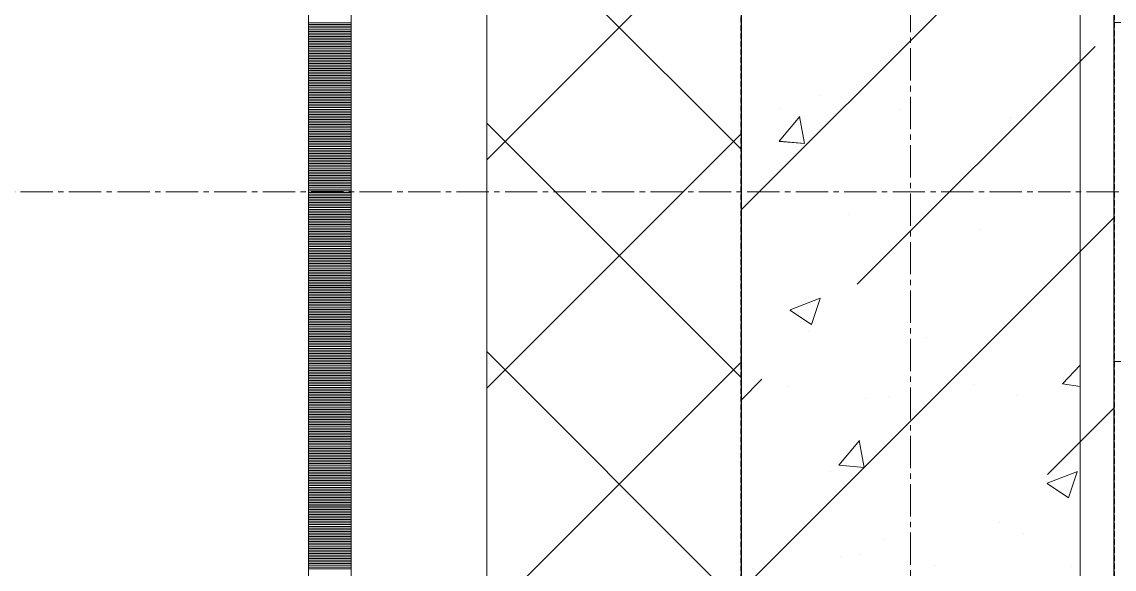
# Model space of a CAD drawing. Header units: millimetres. Extents: x 470010 to 1231400, y -134005 to 421770.
# Drawn here: x 805999 to 806643, y 167791 to 168114 of the extents above; entities that cross this region are included whole.
import ezdxf
from ezdxf.enums import TextEntityAlignment as Align

# ---------------------------------------------------------------- set-up
doc = ezdxf.new("R2010")
doc.units = ezdxf.units.MM
for name, pattern in [('CENTER2', [28.575, 19.05, -3.175, 3.175, -3.175]), ('DASHED', [19.05, 12.7, -6.35]), ('HIDDEN2', [4.7625, 3.175, -1.5875])]:
    doc.linetypes.add(name, pattern=pattern)
doc.layers.get('Defpoints').update_dxf_attribs({"color": 140})
doc.layers.add('АР_Делит', color=120, linetype='Continuous', lineweight=0, plot=False)
for name, color, linetype, lineweight in [('АР_Колонны', 70, 'Continuous', 30), ('АР_Стены ЖБ', 7, 'Continuous', 35), ('АР_Стены ПЕНОблок', 52, 'Continuous', 20), ('АР_Тонкая', 254, 'Continuous', 5), ('АР_Утеплитель', 31, 'Continuous', 0), ('АР_Штриховка', 8, 'Continuous', 0)]:
    doc.layers.add(name, color=color, linetype=linetype, lineweight=lineweight)
doc.layers.add('РД_Оси_100', color=7, linetype='Continuous', lineweight=0, true_color=0x525252)
doc.styles.add('style1', font='ARIALN.TTF')

# ---------------------------------------------------------------- blocks, each defined once
blk = doc.blocks.new('СОШ_2200_АР_ОСИ_М100_28.05.24')
at = {"layer": 'АР_Делит', "color": 251, "linetype": 'DASHED', "true_color": 0x636466}
blk.add_lwpolyline([(114955, 135155), (114955, -355), (93595.036, -355), (93595.036, 13855), (94145, 13855), (94145, 68320), (66055, 68320), (66055, 13857.73), (83455, 13857.73), (83455, -355), (45245, -355), (45245, 13145), (44695, 13145), (44695, 26755), (45245, 26755), (45245, 68320), (20455, 68320), (20455, 26755), (27955, 26755), (27955, 13145), (-355, 13145), (-355, 100855)], dxfattribs=at)
at = {"layer": 'РД_Оси_100', "color": 251, "linetype": 'CENTER2', "true_color": 0x636466}
for p, q in [((0, -6155), (0, 139938.679)), ((29555, 45300), (-5954.958, 45300))]:
    blk.add_line(p, q, dxfattribs=at)
blk = doc.blocks.new('A$C9108343f')
at = {"layer": 'АР_Колонны', "color": 18, "linetype": 'HIDDEN2', "lineweight": 25, "true_color": 0x000000}
for p, q in [((140704.09, 267779.49), (140704.09, 268979.49)), ((140924.09, 268979.49), (140924.09, 267779.49))]:
    blk.add_line(p, q, dxfattribs=at)
at = {"layer": 'АР_Колонны', "color": 18, "linetype": 'Continuous', "lineweight": 15, "true_color": 0x000000}
for p, q in [((140704.09, 268979.49), (140704.09, 267779.49)), ((140704.09, 268979.49), (140704.09, 267779.49)), ((140924.09, 267779.49), (140924.09, 268979.49)), ((140924.09, 267779.49), (140924.09, 268979.49))]:
    blk.add_line(p, q, dxfattribs=at)
at = {"layer": 'АР_Стены ЖБ', "color": 18, "linetype": 'Continuous', "lineweight": 30, "true_color": 0x000000}
for p, q in [((140704.09, 268979.49), (140704.09, 267779.49)), ((140924.09, 267779.49), (140924.09, 268979.49))]:
    blk.add_line(p, q, dxfattribs=at)
at = {"layer": 'АР_Стены ПЕНОблок', "color": 18, "linetype": 'Continuous', "lineweight": 20, "true_color": 0x000000}
for p, q in [((140704.09, 313879.49), (140704.09, 237679.49)), ((140904.09, 237679.49), (140904.09, 313879.49)), ((140924.09, 268479.49), (140924.09, 268279.49)), ((148494.09, 268479.49), (140924.09, 268479.49)), ((140924.09, 268279.49), (148494.09, 268279.49))]:
    blk.add_line(p, q, dxfattribs=at)
at = {"layer": 'АР_Тонкая', "color": 18, "linetype": 'Continuous', "lineweight": 5, "true_color": 0x000000}
for p, q in [((140449.09, 313879.49), (140449.09, 237679.49)), ((140474.09, 313879.49), (140474.09, 237679.49)), ((140474.09, 237679.49), (140474.09, 313879.49)), ((140554.09, 237679.49), (140554.09, 313879.49))]:
    blk.add_line(p, q, dxfattribs=at)
at = {"layer": 'АР_Утеплитель', "color": 18, "linetype": 'Continuous', "lineweight": 0, "true_color": 0x000000}
for p, q in [((140554.09, 313879.49), (140554.09, 237679.49)), ((140704.09, 237679.49), (140704.09, 313879.49))]:
    blk.add_line(p, q, dxfattribs=at)
at = {"layer": 'АР_Штриховка', "color": 18, "linetype": 'Continuous', "lineweight": 5, "true_color": 0x000000}
for p, q in [((140704.09, 268368.89), (140924.09, 268588.89)), ((140772.55, 268325.09), (140912.87, 268465.41)), ((140704.09, 268144.38), (140924.09, 268364.38)), ((140744.49, 268297.03), (140744.49, 268297.03)), ((140704.09, 268256.63), (140716.43, 268268.97)), ((140884.81, 268212.84), (140924.09, 268252.13)), ((140856.74, 268184.78), (140856.74, 268184.78))]:
    blk.add_line(p, q, dxfattribs=at)
at = {"layer": 'АР_Штриховка', "color": 18, "linetype": 'Continuous', "lineweight": 0, "true_color": 0x000000}
for p, q in [((140704.09, 268404.78), (140554.09, 268554.78)), ((140554.09, 268398.49), (140704.09, 268548.49)), ((140449.09, 268479.24), (140474.09, 268479.24)), ((140449.09, 268478.24), (140474.09, 268478.24)), ((140449.09, 268477.24), (140474.09, 268477.24)), ((140449.09, 268476.24), (140474.09, 268476.24)), ((140449.09, 268475.24), (140474.09, 268475.24)), ((140449.09, 268474.24), (140474.09, 268474.24)), ((140449.09, 268473.24), (140474.09, 268473.24)), ((140449.09, 268472.24), (140474.09, 268472.24)), ((140449.09, 268471.24), (140474.09, 268471.24)), ((140449.09, 268470.24), (140474.09, 268470.24)), ((140449.09, 268469.24), (140474.09, 268469.24)), ((140449.09, 268468.24), (140474.09, 268468.24)), ((140449.09, 268467.24), (140474.09, 268467.24)), ((140449.09, 268466.24), (140474.09, 268466.24)), ((140449.09, 268465.24), (140474.09, 268465.24)), ((140449.09, 268464.24), (140474.09, 268464.24)), ((140449.09, 268463.24), (140474.09, 268463.24)), ((140449.09, 268462.24), (140474.09, 268462.24)), ((140449.09, 268461.24), (140474.09, 268461.24)), ((140449.09, 268460.24), (140474.09, 268460.24)), ((140449.09, 268459.24), (140474.09, 268459.24)), ((140449.09, 268458.24), (140474.09, 268458.24)), ((140449.09, 268457.24), (140474.09, 268457.24)), ((140449.09, 268456.24), (140474.09, 268456.24)), ((140449.09, 268455.24), (140474.09, 268455.24)), ((140449.09, 268454.24), (140474.09, 268454.24)), ((140449.09, 268453.24), (140474.09, 268453.24)), ((140449.09, 268452.24), (140474.09, 268452.24)), ((140449.09, 268451.24), (140474.09, 268451.24)), ((140449.09, 268450.24), (140474.09, 268450.24)), ((140449.09, 268449.24), (140474.09, 268449.24)), ((140449.09, 268448.24), (140474.09, 268448.24)), ((140449.09, 268447.24), (140474.09, 268447.24)), ((140449.09, 268446.24), (140474.09, 268446.24)), ((140449.09, 268445.24), (140474.09, 268445.24)), ((140449.09, 268444.24), (140474.09, 268444.24)), ((140449.09, 268443.24), (140474.09, 268443.24)), ((140449.09, 268442.24), (140474.09, 268442.24)), ((140449.09, 268441.24), (140474.09, 268441.24)), ((140449.09, 268440.24), (140474.09, 268440.24)), ((140449.09, 268439.24), (140474.09, 268439.24)), ((140449.09, 268438.24), (140474.09, 268438.24)), ((140449.09, 268437.24), (140474.09, 268437.24)), ((140449.09, 268436.24), (140474.09, 268436.24)), ((140449.09, 268435.24), (140474.09, 268435.24)), ((140449.09, 268434.24), (140474.09, 268434.24)), ((140449.09, 268433.24), (140474.09, 268433.24)), ((140750.87, 268436.68), (140750.87, 268436.68)), ((140449.09, 268432.24), (140474.09, 268432.24)), ((140449.09, 268431.24), (140474.09, 268431.24)), ((140449.09, 268430.24), (140474.09, 268430.24)), ((140449.09, 268429.24), (140474.09, 268429.24)), ((140449.09, 268428.24), (140474.09, 268428.24)), ((140449.09, 268427.24), (140474.09, 268427.24)), ((140727.56, 268428.89), (140727.56, 268428.89)), ((140797.68, 268428), (140797.68, 268428)), ((140449.09, 268426.24), (140474.09, 268426.24)), ((140449.09, 268425.24), (140474.09, 268425.24)), ((140449.09, 268424.24), (140474.09, 268424.24)), ((140449.09, 268423.24), (140474.09, 268423.24)), ((140449.09, 268422.24), (140474.09, 268422.24)), ((140449.09, 268421.24), (140474.09, 268421.24)), ((140449.09, 268420.24), (140474.09, 268420.24)), ((140704.09, 268270.08), (140554.09, 268420.08)), ((140726.46, 268409.38), (140738.7, 268423.97)), ((140741.46, 268408.01), (140738.52, 268423.93)), ((140863.15, 268423.16), (140863.15, 268423.16)), ((140449.09, 268419.24), (140474.09, 268419.24)), ((140449.09, 268418.24), (140474.09, 268418.24)), ((140449.09, 268417.24), (140474.09, 268417.24)), ((140449.09, 268416.24), (140474.09, 268416.24)), ((140449.09, 268415.24), (140474.09, 268415.24)), ((140449.09, 268414.24), (140474.09, 268414.24)), ((140554.09, 268263.79), (140704.09, 268413.79)), ((140449.09, 268413.24), (140474.09, 268413.24)), ((140449.09, 268412.24), (140474.09, 268412.24)), ((140449.09, 268411.24), (140474.09, 268411.24)), ((140449.09, 268410.24), (140474.09, 268410.24)), ((140449.09, 268409.24), (140474.09, 268409.24)), ((140449.09, 268408.24), (140474.09, 268408.24)), ((140449.09, 268407.24), (140474.09, 268407.24)), ((140726.46, 268409.37), (140741.64, 268408.04)), ((140449.09, 268406.24), (140474.09, 268406.24)), ((140449.09, 268405.24), (140474.09, 268405.24)), ((140449.09, 268404.24), (140474.09, 268404.24)), ((140449.09, 268403.24), (140474.09, 268403.24)), ((140449.09, 268402.24), (140474.09, 268402.24)), ((140449.09, 268401.24), (140474.09, 268401.24)), ((140449.09, 268400.24), (140474.09, 268400.24)), ((140449.09, 268399.24), (140474.09, 268399.24)), ((140449.09, 268398.24), (140474.09, 268398.24)), ((140449.09, 268397.24), (140474.09, 268397.24)), ((140449.09, 268396.24), (140474.09, 268396.24)), ((140449.09, 268395.24), (140474.09, 268395.24)), ((140449.09, 268394.24), (140474.09, 268394.24)), ((140449.09, 268393.24), (140474.09, 268393.24)), ((140449.09, 268392.24), (140474.09, 268392.24)), ((140449.09, 268391.24), (140474.09, 268391.24)), ((140449.09, 268390.24), (140474.09, 268390.24)), ((140449.09, 268389.24), (140474.09, 268389.24)), ((140449.09, 268388.24), (140474.09, 268388.24)), ((140449.09, 268387.24), (140474.09, 268387.24)), ((140449.09, 268386.24), (140474.09, 268386.24)), ((140449.09, 268385.24), (140474.09, 268385.24)), ((140449.09, 268384.24), (140474.09, 268384.24)), ((140449.09, 268383.24), (140474.09, 268383.24)), ((140449.09, 268382.24), (140474.09, 268382.24)), ((140449.09, 268381.24), (140474.09, 268381.24)), ((140449.09, 268380.24), (140474.09, 268380.24)), ((140449.09, 268379.24), (140474.09, 268379.24)), ((140449.09, 268378.24), (140474.09, 268378.24)), ((140449.09, 268377.24), (140474.09, 268377.24)), ((140449.09, 268376.24), (140474.09, 268376.24)), ((140449.09, 268375.24), (140474.09, 268375.24)), ((140449.09, 268374.24), (140474.09, 268374.24)), ((140449.09, 268373.24), (140474.09, 268373.24)), ((140449.09, 268372.24), (140474.09, 268372.24)), ((140449.09, 268371.24), (140474.09, 268371.24)), ((140449.09, 268370.24), (140474.09, 268370.24)), ((140449.09, 268369.24), (140474.09, 268369.24)), ((140449.09, 268368.24), (140474.09, 268368.24)), ((140449.09, 268367.24), (140474.09, 268367.24)), ((140449.09, 268366.24), (140474.09, 268366.24)), ((140449.09, 268365.24), (140474.09, 268365.24)), ((140449.09, 268364.24), (140474.09, 268364.24)), ((140449.09, 268363.24), (140474.09, 268363.24)), ((140449.09, 268362.24), (140474.09, 268362.24)), ((140767.48, 268366.42), (140767.48, 268366.42)), ((140449.09, 268361.24), (140474.09, 268361.24)), ((140449.09, 268360.24), (140474.09, 268360.24)), ((140449.09, 268359.24), (140474.09, 268359.24)), ((140449.09, 268358.24), (140474.09, 268358.24)), ((140449.09, 268357.24), (140474.09, 268357.24)), ((140449.09, 268356.24), (140474.09, 268356.24)), ((140844.46, 268357.62), (140844.46, 268357.62)), ((140449.09, 268355.24), (140474.09, 268355.24)), ((140449.09, 268354.24), (140474.09, 268354.24)), ((140449.09, 268353.24), (140474.09, 268353.24)), ((140449.09, 268352.24), (140474.09, 268352.24)), ((140449.09, 268351.24), (140474.09, 268351.24)), ((140449.09, 268350.24), (140474.09, 268350.24)), ((140449.09, 268349.24), (140474.09, 268349.24)), ((140449.09, 268348.24), (140474.09, 268348.24)), ((140449.09, 268347.24), (140474.09, 268347.24)), ((140449.09, 268346.24), (140474.09, 268346.24)), ((140449.09, 268345.24), (140474.09, 268345.24)), ((140449.09, 268344.24), (140474.09, 268344.24)), ((140449.09, 268343.24), (140474.09, 268343.24)), ((140794.59, 268343.44), (140794.59, 268343.44)), ((140449.09, 268342.24), (140474.09, 268342.24)), ((140449.09, 268341.24), (140474.09, 268341.24)), ((140449.09, 268340.24), (140474.09, 268340.24)), ((140449.09, 268339.24), (140474.09, 268339.24)), ((140449.09, 268338.24), (140474.09, 268338.24)), ((140449.09, 268337.24), (140474.09, 268337.24)), ((140449.09, 268336.24), (140474.09, 268336.24)), ((140449.09, 268335.24), (140474.09, 268335.24)), ((140449.09, 268334.24), (140474.09, 268334.24)), ((140449.09, 268333.24), (140474.09, 268333.24)), ((140449.09, 268332.24), (140474.09, 268332.24)), ((140449.09, 268331.24), (140474.09, 268331.24)), ((140449.09, 268330.24), (140474.09, 268330.24)), ((140449.09, 268329.24), (140474.09, 268329.24)), ((140449.09, 268328.24), (140474.09, 268328.24)), ((140449.09, 268327.24), (140474.09, 268327.24)), ((140449.09, 268326.24), (140474.09, 268326.24)), ((140449.09, 268325.24), (140474.09, 268325.24)), ((140449.09, 268324.24), (140474.09, 268324.24)), ((140449.09, 268323.24), (140474.09, 268323.24)), ((140449.09, 268322.24), (140474.09, 268322.24)), ((140449.09, 268321.24), (140474.09, 268321.24)), ((140449.09, 268320.24), (140474.09, 268320.24)), ((140449.09, 268319.24), (140474.09, 268319.24)), ((140449.09, 268318.24), (140474.09, 268318.24)), ((140449.09, 268317.24), (140474.09, 268317.24)), ((140732.99, 268310.02), (140750.78, 268316.85)), ((140449.09, 268316.24), (140474.09, 268316.24)), ((140449.09, 268315.24), (140474.09, 268315.24)), ((140449.09, 268314.24), (140474.09, 268314.24)), ((140449.09, 268313.24), (140474.09, 268313.24)), ((140449.09, 268312.24), (140474.09, 268312.24)), ((140449.09, 268311.24), (140474.09, 268311.24)), ((140745.54, 268301.3), (140750.69, 268316.65)), ((140449.09, 268310.24), (140474.09, 268310.24)), ((140449.09, 268309.24), (140474.09, 268309.24)), ((140449.09, 268308.24), (140474.09, 268308.24)), ((140449.09, 268307.24), (140474.09, 268307.24)), ((140449.09, 268306.24), (140474.09, 268306.24)), ((140449.09, 268305.24), (140474.09, 268305.24)), ((140449.09, 268304.24), (140474.09, 268304.24)), ((140732.9, 268309.83), (140745.54, 268301.31)), ((140449.09, 268303.24), (140474.09, 268303.24)), ((140449.09, 268302.24), (140474.09, 268302.24)), ((140449.09, 268301.24), (140474.09, 268301.24)), ((140449.09, 268300.24), (140474.09, 268300.24)), ((140449.09, 268299.24), (140474.09, 268299.24)), ((140449.09, 268298.24), (140474.09, 268298.24)), ((140449.09, 268297.24), (140474.09, 268297.24)), ((140449.09, 268296.24), (140474.09, 268296.24)), ((140449.09, 268295.24), (140474.09, 268295.24)), ((140449.09, 268294.24), (140474.09, 268294.24)), ((140449.09, 268293.24), (140474.09, 268293.24)), ((140449.09, 268292.24), (140474.09, 268292.24)), ((140449.09, 268291.24), (140474.09, 268291.24)), ((140813.69, 268293.37), (140813.69, 268293.37)), ((140449.09, 268290.24), (140474.09, 268290.24)), ((140449.09, 268289.24), (140474.09, 268289.24)), ((140449.09, 268288.24), (140474.09, 268288.24)), ((140449.09, 268287.24), (140474.09, 268287.24)), ((140449.09, 268286.24), (140474.09, 268286.24)), ((140449.09, 268285.24), (140474.09, 268285.24)), ((140704.09, 268135.37), (140554.09, 268285.37)), ((140449.09, 268284.24), (140474.09, 268284.24)), ((140449.09, 268283.24), (140474.09, 268283.24)), ((140449.09, 268282.24), (140474.09, 268282.24)), ((140449.09, 268281.24), (140474.09, 268281.24)), ((140449.09, 268280.24), (140474.09, 268280.24)), ((140449.09, 268279.24), (140474.09, 268279.24)), ((140449.09, 268278.24), (140474.09, 268278.24)), ((140554.09, 268129.09), (140704.09, 268279.09)), ((140449.09, 268277.24), (140474.09, 268277.24)), ((140449.09, 268276.24), (140474.09, 268276.24)), ((140449.09, 268275.24), (140474.09, 268275.24)), ((140449.09, 268274.24), (140474.09, 268274.24)), ((140449.09, 268273.24), (140474.09, 268273.24)), ((140449.09, 268272.24), (140474.09, 268272.24)), ((140893.61, 268266.3), (140904.09, 268277.23)), ((140449.09, 268271.24), (140474.09, 268271.24)), ((140449.09, 268270.24), (140474.09, 268270.24)), ((140449.09, 268269.24), (140474.09, 268269.24)), ((140449.09, 268268.24), (140474.09, 268268.24)), ((140449.09, 268267.24), (140474.09, 268267.24)), ((140449.09, 268266.24), (140474.09, 268266.24)), ((140841.23, 268265.81), (140841.23, 268265.81)), ((140893.59, 268266.34), (140904.09, 268264.71)), ((140449.09, 268265.24), (140474.09, 268265.24)), ((140449.09, 268264.24), (140474.09, 268264.24)), ((140449.09, 268263.24), (140474.09, 268263.24)), ((140449.09, 268262.24), (140474.09, 268262.24)), ((140449.09, 268261.24), (140474.09, 268261.24)), ((140449.09, 268260.24), (140474.09, 268260.24)), ((140449.09, 268259.24), (140474.09, 268259.24)), ((140731.66, 268264.98), (140731.66, 268264.98)), ((140791.5, 268258.89), (140791.5, 268258.89)), ((140867.25, 268259.25), (140867.25, 268259.25)), ((140449.09, 268258.24), (140474.09, 268258.24)), ((140449.09, 268257.24), (140474.09, 268257.24)), ((140449.09, 268256.24), (140474.09, 268256.24)), ((140449.09, 268255.24), (140474.09, 268255.24)), ((140449.09, 268254.24), (140474.09, 268254.24)), ((140449.09, 268253.24), (140474.09, 268253.24)), ((140777.65, 268257.44), (140777.65, 268257.44)), ((140449.09, 268252.24), (140474.09, 268252.24)), ((140449.09, 268251.24), (140474.09, 268251.24)), ((140449.09, 268250.24), (140474.09, 268250.24)), ((140449.09, 268249.24), (140474.09, 268249.24)), ((140449.09, 268248.24), (140474.09, 268248.24)), ((140449.09, 268247.24), (140474.09, 268247.24)), ((140449.09, 268246.24), (140474.09, 268246.24)), ((140449.09, 268245.24), (140474.09, 268245.24)), ((140449.09, 268244.24), (140474.09, 268244.24)), ((140449.09, 268243.24), (140474.09, 268243.24)), ((140449.09, 268242.24), (140474.09, 268242.24)), ((140449.09, 268241.24), (140474.09, 268241.24)), ((140449.09, 268240.24), (140474.09, 268240.24)), ((140449.09, 268239.24), (140474.09, 268239.24)), ((140449.09, 268238.24), (140474.09, 268238.24)), ((140449.09, 268237.24), (140474.09, 268237.24)), ((140449.09, 268236.24), (140474.09, 268236.24)), ((140449.09, 268235.24), (140474.09, 268235.24)), ((140449.09, 268234.24), (140474.09, 268234.24)), ((140449.09, 268233.24), (140474.09, 268233.24)), ((140449.09, 268232.24), (140474.09, 268232.24)), ((140449.09, 268231.24), (140474.09, 268231.24)), ((140449.09, 268230.24), (140474.09, 268230.24)), ((140449.09, 268229.24), (140474.09, 268229.24)), ((140449.09, 268228.24), (140474.09, 268228.24)), ((140449.09, 268227.24), (140474.09, 268227.24)), ((140761.7, 268218.32), (140773.95, 268232.92)), ((140776.7, 268216.95), (140773.77, 268232.87)), ((140449.09, 268226.24), (140474.09, 268226.24)), ((140449.09, 268225.24), (140474.09, 268225.24)), ((140449.09, 268224.24), (140474.09, 268224.24)), ((140449.09, 268223.24), (140474.09, 268223.24)), ((140449.09, 268222.24), (140474.09, 268222.24)), ((140449.09, 268221.24), (140474.09, 268221.24)), ((140449.09, 268220.24), (140474.09, 268220.24)), ((140449.09, 268219.24), (140474.09, 268219.24)), ((140449.09, 268218.24), (140474.09, 268218.24)), ((140449.09, 268217.24), (140474.09, 268217.24)), ((140449.09, 268216.24), (140474.09, 268216.24)), ((140449.09, 268215.24), (140474.09, 268215.24)), ((140449.09, 268214.24), (140474.09, 268214.24)), ((140757, 268214.87), (140757, 268214.87)), ((140761.7, 268218.32), (140776.88, 268216.99)), ((140884.61, 268207.76), (140902.39, 268214.59)), ((140897.16, 268199.04), (140902.31, 268214.39)), ((140449.09, 268213.24), (140474.09, 268213.24)), ((140449.09, 268212.24), (140474.09, 268212.24)), ((140449.09, 268211.24), (140474.09, 268211.24)), ((140449.09, 268210.24), (140474.09, 268210.24)), ((140449.09, 268209.24), (140474.09, 268209.24)), ((140449.09, 268208.24), (140474.09, 268208.24)), ((140884.52, 268207.56), (140897.15, 268199.04)), ((140449.09, 268207.24), (140474.09, 268207.24)), ((140449.09, 268206.24), (140474.09, 268206.24)), ((140449.09, 268205.24), (140474.09, 268205.24)), ((140449.09, 268204.24), (140474.09, 268204.24)), ((140449.09, 268203.24), (140474.09, 268203.24)), ((140449.09, 268202.24), (140474.09, 268202.24)), ((140449.09, 268201.24), (140474.09, 268201.24)), ((140449.09, 268200.24), (140474.09, 268200.24)), ((140449.09, 268199.24), (140474.09, 268199.24)), ((140449.09, 268198.24), (140474.09, 268198.24)), ((140449.09, 268197.24), (140474.09, 268197.24)), ((140449.09, 268196.24), (140474.09, 268196.24)), ((140449.09, 268195.24), (140474.09, 268195.24)), ((140449.09, 268194.24), (140474.09, 268194.24)), ((140449.09, 268193.24), (140474.09, 268193.24)), ((140449.09, 268192.24), (140474.09, 268192.24)), ((140449.09, 268191.24), (140474.09, 268191.24)), ((140449.09, 268190.24), (140474.09, 268190.24)), ((140449.09, 268189.24), (140474.09, 268189.24)), ((140449.09, 268188.24), (140474.09, 268188.24)), ((140449.09, 268187.24), (140474.09, 268187.24)), ((140449.09, 268186.24), (140474.09, 268186.24)), ((140449.09, 268185.24), (140474.09, 268185.24)), ((140449.09, 268184.24), (140474.09, 268184.24)), ((140449.09, 268183.24), (140474.09, 268183.24)), ((140449.09, 268182.24), (140474.09, 268182.24)), ((140449.09, 268181.24), (140474.09, 268181.24)), ((140449.09, 268180.24), (140474.09, 268180.24)), ((140449.09, 268179.24), (140474.09, 268179.24)), ((140449.09, 268178.24), (140474.09, 268178.24)), ((140449.09, 268177.24), (140474.09, 268177.24)), ((140449.09, 268176.24), (140474.09, 268176.24)), ((140449.09, 268175.24), (140474.09, 268175.24)), ((140870.61, 268178.29), (140870.61, 268178.29)), ((140449.09, 268174.24), (140474.09, 268174.24)), ((140449.09, 268173.24), (140474.09, 268173.24)), ((140449.09, 268172.24), (140474.09, 268172.24)), ((140449.09, 268171.24), (140474.09, 268171.24)), ((140449.09, 268170.24), (140474.09, 268170.24)), ((140449.09, 268169.24), (140474.09, 268169.24)), ((140788.41, 268174.33), (140788.41, 268174.33)), ((140449.09, 268168.24), (140474.09, 268168.24)), ((140449.09, 268167.24), (140474.09, 268167.24)), ((140449.09, 268166.24), (140474.09, 268166.24)), ((140449.09, 268165.24), (140474.09, 268165.24)), ((140449.09, 268164.24), (140474.09, 268164.24)), ((140449.09, 268163.24), (140474.09, 268163.24)), ((140449.09, 268162.24), (140474.09, 268162.24)), ((140763.16, 268164.25), (140763.16, 268164.25)), ((140774.41, 268165.63), (140774.41, 268165.63)), ((140449.09, 268161.24), (140474.09, 268161.24)), ((140449.09, 268160.24), (140474.09, 268160.24)), ((140449.09, 268159.24), (140474.09, 268159.24)), ((140449.09, 268158.24), (140474.09, 268158.24)), ((140449.09, 268157.24), (140474.09, 268157.24)), ((140710.83, 268157.26), (140710.83, 268157.26)), ((140817.86, 268159.1), (140817.86, 268159.1)), ((140898.75, 268158.53), (140898.75, 268158.53))]:
    blk.add_line(p, q, dxfattribs=at)
at = {"layer": 'РД_Оси_100'}
blk.add_blockref('СОШ_2200_АР_ОСИ_М100_28.05.24', (140804.09, 223079.49), dxfattribs=at)
at = {"layer": 'Defpoints', "color": 18, "true_color": 0x000000, "style": 'style1'}
for p in [(143949.34, 316089.12), (143974.98, 281639.5), (143890.4, 273244.71), (143839.99, 264276.81), (143967.75, 254892.38), (12251.96, 104178.14), (12382.58, 96023.14)]:
    blk.add_attdef('АР-ПОМЕЩЕНИЕ:НАИМЕНОВАНИЕ', text='', height=100, dxfattribs=at).set_placement(p, align=Align.MIDDLE)
at = {"layer": 'Defpoints', "color": 18, "true_color": 0x000000, "style": 'style1', "flags": 8}
for p in [(143951.3, 279099.09), (143848.34, 269251.11), (143875.33, 260094.25), (144049.74, 250824.7), (163419.28, 238153.36), (155897.46, 237965.97), (183037.2, 237965.97), (143342.94, 237876.19)]:
    blk.add_attdef('АР-ПОМЕЩЕНИЕ:НАИМЕНОВАНИЕ', text='', height=100, dxfattribs=at).set_placement(p, align=Align.MIDDLE)

msp = doc.modelspace()

# ---------------------------------------------------------------- linework, layer by layer
at = {"layer": 'АР_Колонны', "color": 18, "linetype": 'HIDDEN2', "lineweight": 25, "true_color": 0x000000}
for p, q in [((806422.706, 167413.25), (806422.706, 168613.25)), ((806642.706, 168613.25), (806642.706, 167413.25))]:
    msp.add_line(p, q, dxfattribs=at)
at = {"layer": 'АР_Колонны', "color": 18, "linetype": 'Continuous', "lineweight": 15, "true_color": 0x000000}
for p, q in [((806422.706, 168613.25), (806422.706, 167413.25)), ((806422.706, 168613.25), (806422.706, 167413.25)), ((806642.706, 167413.25), (806642.706, 168613.25)), ((806642.706, 167413.25), (806642.706, 168613.25))]:
    msp.add_line(p, q, dxfattribs=at)
at = {"layer": 'АР_Стены ЖБ', "color": 18, "linetype": 'Continuous', "lineweight": 30, "true_color": 0x000000}
for p, q in [((806422.706, 168613.25), (806422.706, 167413.25)), ((806642.706, 167413.25), (806642.706, 168613.25))]:
    msp.add_line(p, q, dxfattribs=at)
at = {"layer": 'АР_Стены ПЕНОблок', "color": 18, "linetype": 'Continuous', "lineweight": 20, "true_color": 0x000000}
for p, q in [((806422.706, 213513.251), (806422.706, 137313.251)), ((806622.706, 137313.251), (806622.706, 213513.251)), ((806642.706, 168113.251), (806642.706, 167913.251)), ((814212.706, 168113.251), (806642.706, 168113.251)), ((806642.706, 167913.251), (814212.706, 167913.251))]:
    msp.add_line(p, q, dxfattribs=at)
at = {"layer": 'АР_Тонкая', "color": 18, "linetype": 'Continuous', "lineweight": 5, "true_color": 0x000000}
for p, q in [((806167.706, 213513.251), (806167.706, 137313.251)), ((806192.706, 213513.251), (806192.706, 137313.251)), ((806192.706, 137313.251), (806192.706, 213513.251)), ((806272.706, 137313.251), (806272.706, 213513.251))]:
    msp.add_line(p, q, dxfattribs=at)
at = {"layer": 'АР_Утеплитель', "color": 18, "linetype": 'Continuous', "lineweight": 0, "true_color": 0x000000}
for p, q in [((806272.706, 213513.251), (806272.706, 137313.251)), ((806422.706, 137313.251), (806422.706, 213513.251))]:
    msp.add_line(p, q, dxfattribs=at)
at = {"layer": 'АР_Штриховка', "color": 18, "linetype": 'Continuous', "lineweight": 5, "true_color": 0x000000}
for p, q in [((806422.706, 168002.646), (806642.706, 168222.646)), ((806491.166, 167958.853), (806631.483, 168099.169)), ((806422.706, 167778.14), (806642.706, 167998.14)), ((806422.706, 167890.393), (806435.039, 167902.726)), ((806603.419, 167846.6), (806642.706, 167885.886))]:
    msp.add_line(p, q, dxfattribs=at)
at = {"layer": 'АР_Штриховка', "color": 18, "linetype": 'Continuous', "lineweight": 0, "true_color": 0x000000}
for p, q in [((806422.706, 168038.538), (806272.706, 168188.538)), ((806272.706, 168032.251), (806422.706, 168182.251)), ((806167.706, 168113), (806192.706, 168113)), ((806167.706, 168112), (806192.706, 168112)), ((806167.706, 168111), (806192.706, 168111)), ((806167.706, 168110), (806192.706, 168110)), ((806167.706, 168109), (806192.706, 168109)), ((806167.706, 168108), (806192.706, 168108)), ((806167.706, 168107), (806192.706, 168107)), ((806167.706, 168106), (806192.706, 168106)), ((806167.706, 168105), (806192.706, 168105)), ((806167.706, 168104), (806192.706, 168104)), ((806167.706, 168103), (806192.706, 168103)), ((806167.706, 168102), (806192.706, 168102)), ((806167.706, 168101), (806192.706, 168101)), ((806167.706, 168100), (806192.706, 168100)), ((806167.706, 168099), (806192.706, 168099)), ((806167.706, 168098), (806192.706, 168098)), ((806167.706, 168097), (806192.706, 168097)), ((806167.706, 168096), (806192.706, 168096)), ((806167.706, 168095), (806192.706, 168095)), ((806167.706, 168094), (806192.706, 168094)), ((806167.706, 168093), (806192.706, 168093)), ((806167.706, 168092), (806192.706, 168092)), ((806167.706, 168091), (806192.706, 168091)), ((806167.706, 168090), (806192.706, 168090)), ((806167.706, 168089), (806192.706, 168089)), ((806167.706, 168088), (806192.706, 168088)), ((806167.706, 168087), (806192.706, 168087)), ((806167.706, 168086), (806192.706, 168086)), ((806167.706, 168085), (806192.706, 168085)), ((806167.706, 168084), (806192.706, 168084)), ((806167.706, 168083), (806192.706, 168083)), ((806167.706, 168082), (806192.706, 168082)), ((806167.706, 168081), (806192.706, 168081)), ((806167.706, 168080), (806192.706, 168080)), ((806167.706, 168079), (806192.706, 168079)), ((806167.706, 168078), (806192.706, 168078)), ((806167.706, 168077), (806192.706, 168077)), ((806167.706, 168076), (806192.706, 168076)), ((806167.706, 168075), (806192.706, 168075)), ((806167.706, 168074), (806192.706, 168074)), ((806167.706, 168073), (806192.706, 168073)), ((806167.706, 168072), (806192.706, 168072)), ((806167.706, 168071), (806192.706, 168071)), ((806167.706, 168070), (806192.706, 168070)), ((806167.706, 168069), (806192.706, 168069)), ((806167.706, 168068), (806192.706, 168068)), ((806167.706, 168067), (806192.706, 168067)), ((806167.706, 168066), (806192.706, 168066)), ((806167.706, 168065), (806192.706, 168065)), ((806167.706, 168064), (806192.706, 168064)), ((806167.706, 168063), (806192.706, 168063)), ((806167.706, 168062), (806192.706, 168062)), ((806167.706, 168061), (806192.706, 168061)), ((806167.706, 168060), (806192.706, 168060)), ((806167.706, 168059), (806192.706, 168059)), ((806167.706, 168058), (806192.706, 168058)), ((806167.706, 168057), (806192.706, 168057)), ((806167.706, 168056), (806192.706, 168056)), ((806167.706, 168055), (806192.706, 168055)), ((806167.706, 168054), (806192.706, 168054)), ((806167.706, 168053), (806192.706, 168053)), ((806422.706, 167903.834), (806272.706, 168053.834)), ((806445.071, 168043.14), (806457.316, 168057.733)), ((806460.073, 168041.768), (806457.136, 168057.69)), ((806167.706, 168052), (806192.706, 168052)), ((806167.706, 168051), (806192.706, 168051)), ((806167.706, 168050), (806192.706, 168050)), ((806167.706, 168049), (806192.706, 168049)), ((806167.706, 168048), (806192.706, 168048)), ((806167.706, 168047), (806192.706, 168047)), ((806167.706, 168046), (806192.706, 168046)), ((806272.706, 167897.547), (806422.706, 168047.547)), ((806167.706, 168045), (806192.706, 168045)), ((806167.706, 168044), (806192.706, 168044)), ((806167.706, 168043), (806192.706, 168043)), ((806167.706, 168042), (806192.706, 168042)), ((806167.706, 168041), (806192.706, 168041)), ((806167.706, 168040), (806192.706, 168040)), ((806445.07, 168043.13), (806460.252, 168041.801)), ((806167.706, 168039), (806192.706, 168039)), ((806167.706, 168038), (806192.706, 168038)), ((806167.706, 168037), (806192.706, 168037)), ((806167.706, 168036), (806192.706, 168036)), ((806167.706, 168035), (806192.706, 168035)), ((806167.706, 168034), (806192.706, 168034)), ((806167.706, 168033), (806192.706, 168033)), ((806167.706, 168032), (806192.706, 168032)), ((806167.706, 168031), (806192.706, 168031)), ((806167.706, 168030), (806192.706, 168030)), ((806167.706, 168029), (806192.706, 168029)), ((806167.706, 168028), (806192.706, 168028)), ((806167.706, 168027), (806192.706, 168027)), ((806167.706, 168026), (806192.706, 168026)), ((806167.706, 168025), (806192.706, 168025)), ((806167.706, 168024), (806192.706, 168024)), ((806167.706, 168023), (806192.706, 168023)), ((806167.706, 168022), (806192.706, 168022)), ((806167.706, 168021), (806192.706, 168021)), ((806167.706, 168020), (806192.706, 168020)), ((806167.706, 168019), (806192.706, 168019)), ((806167.706, 168018), (806192.706, 168018)), ((806167.706, 168017), (806192.706, 168017)), ((806167.706, 168016), (806192.706, 168016)), ((806167.706, 168015), (806192.706, 168015)), ((806167.706, 168014), (806192.706, 168014)), ((806167.706, 168013), (806192.706, 168013)), ((806167.706, 168012), (806192.706, 168012)), ((806167.706, 168011), (806192.706, 168011)), ((806167.706, 168010), (806192.706, 168010)), ((806167.706, 168009), (806192.706, 168009)), ((806167.706, 168008), (806192.706, 168008)), ((806167.706, 168007), (806192.706, 168007)), ((806167.706, 168006), (806192.706, 168006)), ((806167.706, 168005), (806192.706, 168005)), ((806167.706, 168004), (806192.706, 168004)), ((806167.706, 168003), (806192.706, 168003)), ((806167.706, 168002), (806192.706, 168002)), ((806167.706, 168001), (806192.706, 168001)), ((806167.706, 168000), (806192.706, 168000)), ((806167.706, 167999), (806192.706, 167999)), ((806167.706, 167998), (806192.706, 167998)), ((806167.706, 167997), (806192.706, 167997)), ((806167.706, 167996), (806192.706, 167996)), ((806167.706, 167995), (806192.706, 167995)), ((806167.706, 167994), (806192.706, 167994)), ((806167.706, 167993), (806192.706, 167993)), ((806167.706, 167992), (806192.706, 167992)), ((806167.706, 167991), (806192.706, 167991)), ((806167.706, 167990), (806192.706, 167990)), ((806167.706, 167989), (806192.706, 167989)), ((806167.706, 167988), (806192.706, 167988)), ((806167.706, 167987), (806192.706, 167987)), ((806167.706, 167986), (806192.706, 167986)), ((806167.706, 167985), (806192.706, 167985)), ((806167.706, 167984), (806192.706, 167984)), ((806167.706, 167983), (806192.706, 167983)), ((806167.706, 167982), (806192.706, 167982)), ((806167.706, 167981), (806192.706, 167981)), ((806167.706, 167980), (806192.706, 167980)), ((806167.706, 167979), (806192.706, 167979)), ((806167.706, 167978), (806192.706, 167978)), ((806167.706, 167977), (806192.706, 167977)), ((806167.706, 167976), (806192.706, 167976)), ((806167.706, 167975), (806192.706, 167975)), ((806167.706, 167974), (806192.706, 167974)), ((806167.706, 167973), (806192.706, 167973)), ((806167.706, 167972), (806192.706, 167972)), ((806167.706, 167971), (806192.706, 167971)), ((806167.706, 167970), (806192.706, 167970)), ((806167.706, 167969), (806192.706, 167969)), ((806167.706, 167968), (806192.706, 167968)), ((806167.706, 167967), (806192.706, 167967)), ((806167.706, 167966), (806192.706, 167966)), ((806167.706, 167965), (806192.706, 167965)), ((806167.706, 167964), (806192.706, 167964)), ((806167.706, 167963), (806192.706, 167963)), ((806167.706, 167962), (806192.706, 167962)), ((806167.706, 167961), (806192.706, 167961)), ((806167.706, 167960), (806192.706, 167960)), ((806167.706, 167959), (806192.706, 167959)), ((806167.706, 167958), (806192.706, 167958)), ((806167.706, 167957), (806192.706, 167957)), ((806167.706, 167956), (806192.706, 167956)), ((806167.706, 167955), (806192.706, 167955)), ((806167.706, 167954), (806192.706, 167954)), ((806167.706, 167953), (806192.706, 167953)), ((806167.706, 167952), (806192.706, 167952)), ((806167.706, 167951), (806192.706, 167951)), ((806167.706, 167950), (806192.706, 167950)), ((806451.604, 167943.782), (806469.388, 167950.609)), ((806464.157, 167935.062), (806469.307, 167950.411)), ((806167.706, 167949), (806192.706, 167949)), ((806167.706, 167948), (806192.706, 167948)), ((806167.706, 167947), (806192.706, 167947)), ((806167.706, 167946), (806192.706, 167946)), ((806167.706, 167945), (806192.706, 167945)), ((806167.706, 167944), (806192.706, 167944)), ((806167.706, 167943), (806192.706, 167943)), ((806451.515, 167943.586), (806464.149, 167935.064)), ((806167.706, 167942), (806192.706, 167942)), ((806167.706, 167941), (806192.706, 167941)), ((806167.706, 167940), (806192.706, 167940)), ((806167.706, 167939), (806192.706, 167939)), ((806167.706, 167938), (806192.706, 167938)), ((806167.706, 167937), (806192.706, 167937)), ((806167.706, 167936), (806192.706, 167936)), ((806167.706, 167935), (806192.706, 167935)), ((806167.706, 167934), (806192.706, 167934)), ((806167.706, 167933), (806192.706, 167933)), ((806167.706, 167932), (806192.706, 167932)), ((806167.706, 167931), (806192.706, 167931)), ((806167.706, 167930), (806192.706, 167930)), ((806167.706, 167929), (806192.706, 167929)), ((806167.706, 167928), (806192.706, 167928)), ((806167.706, 167927), (806192.706, 167927)), ((806167.706, 167926), (806192.706, 167926)), ((806167.706, 167925), (806192.706, 167925)), ((806167.706, 167924), (806192.706, 167924)), ((806167.706, 167923), (806192.706, 167923)), ((806167.706, 167922), (806192.706, 167922)), ((806167.706, 167921), (806192.706, 167921)), ((806167.706, 167920), (806192.706, 167920)), ((806167.706, 167919), (806192.706, 167919)), ((806167.706, 167918), (806192.706, 167918)), ((806422.706, 167769.13), (806272.706, 167919.13)), ((806167.706, 167917), (806192.706, 167917)), ((806167.706, 167916), (806192.706, 167916)), ((806167.706, 167915), (806192.706, 167915)), ((806167.706, 167914), (806192.706, 167914)), ((806167.706, 167913), (806192.706, 167913)), ((806167.706, 167912), (806192.706, 167912)), ((806167.706, 167911), (806192.706, 167911)), ((806272.706, 167762.843), (806422.706, 167912.843)), ((806612.218, 167900.056), (806622.706, 167910.987)), ((806167.706, 167910), (806192.706, 167910)), ((806167.706, 167909), (806192.706, 167909)), ((806167.706, 167908), (806192.706, 167908)), ((806167.706, 167907), (806192.706, 167907)), ((806167.706, 167906), (806192.706, 167906)), ((806167.706, 167905), (806192.706, 167905)), ((806167.706, 167904), (806192.706, 167904)), ((806167.706, 167903), (806192.706, 167903)), ((806167.706, 167902), (806192.706, 167902)), ((806167.706, 167901), (806192.706, 167901)), ((806167.706, 167900), (806192.706, 167900)), ((806167.706, 167899), (806192.706, 167899)), ((806167.706, 167898), (806192.706, 167898)), ((806612.197, 167900.099), (806622.706, 167898.47)), ((806167.706, 167897), (806192.706, 167897)), ((806167.706, 167896), (806192.706, 167896)), ((806167.706, 167895), (806192.706, 167895)), ((806167.706, 167894), (806192.706, 167894)), ((806167.706, 167893), (806192.706, 167893)), ((806167.706, 167892), (806192.706, 167892)), ((806167.706, 167891), (806192.706, 167891)), ((806167.706, 167890), (806192.706, 167890)), ((806167.706, 167889), (806192.706, 167889)), ((806167.706, 167888), (806192.706, 167888)), ((806167.706, 167887), (806192.706, 167887)), ((806167.706, 167886), (806192.706, 167886)), ((806167.706, 167885), (806192.706, 167885)), ((806167.706, 167884), (806192.706, 167884)), ((806167.706, 167883), (806192.706, 167883)), ((806167.706, 167882), (806192.706, 167882)), ((806167.706, 167881), (806192.706, 167881)), ((806167.706, 167880), (806192.706, 167880)), ((806167.706, 167879), (806192.706, 167879)), ((806167.706, 167878), (806192.706, 167878)), ((806167.706, 167877), (806192.706, 167877)), ((806167.706, 167876), (806192.706, 167876)), ((806167.706, 167875), (806192.706, 167875)), ((806167.706, 167874), (806192.706, 167874)), ((806167.706, 167873), (806192.706, 167873)), ((806167.706, 167872), (806192.706, 167872)), ((806167.706, 167871), (806192.706, 167871)), ((806167.706, 167870), (806192.706, 167870)), ((806167.706, 167869), (806192.706, 167869)), ((806167.706, 167868), (806192.706, 167868)), ((806167.706, 167867), (806192.706, 167867)), ((806167.706, 167866), (806192.706, 167866)), ((806480.314, 167852.083), (806492.56, 167866.676)), ((806495.316, 167850.711), (806492.379, 167866.633)), ((806167.706, 167865), (806192.706, 167865)), ((806167.706, 167864), (806192.706, 167864)), ((806167.706, 167863), (806192.706, 167863)), ((806167.706, 167862), (806192.706, 167862)), ((806167.706, 167861), (806192.706, 167861)), ((806167.706, 167860), (806192.706, 167860)), ((806167.706, 167859), (806192.706, 167859)), ((806167.706, 167858), (806192.706, 167858)), ((806167.706, 167857), (806192.706, 167857)), ((806167.706, 167856), (806192.706, 167856)), ((806167.706, 167855), (806192.706, 167855)), ((806167.706, 167854), (806192.706, 167854)), ((806167.706, 167853), (806192.706, 167853)), ((806167.706, 167852), (806192.706, 167852)), ((806167.706, 167851), (806192.706, 167851)), ((806167.706, 167850), (806192.706, 167850)), ((806167.706, 167849), (806192.706, 167849)), ((806167.706, 167848), (806192.706, 167848)), ((806167.706, 167847), (806192.706, 167847)), ((806480.314, 167852.073), (806495.496, 167850.745)), ((806603.218, 167841.517), (806621.003, 167848.344)), ((806615.771, 167832.796), (806620.921, 167848.145)), ((806167.706, 167846), (806192.706, 167846)), ((806167.706, 167845), (806192.706, 167845)), ((806167.706, 167844), (806192.706, 167844)), ((806167.706, 167843), (806192.706, 167843)), ((806167.706, 167842), (806192.706, 167842)), ((806167.706, 167841), (806192.706, 167841)), ((806167.706, 167840), (806192.706, 167840)), ((806603.129, 167841.32), (806615.763, 167832.798)), ((806167.706, 167839), (806192.706, 167839)), ((806167.706, 167838), (806192.706, 167838)), ((806167.706, 167837), (806192.706, 167837)), ((806167.706, 167836), (806192.706, 167836)), ((806167.706, 167835), (806192.706, 167835)), ((806167.706, 167834), (806192.706, 167834)), ((806167.706, 167833), (806192.706, 167833)), ((806167.706, 167832), (806192.706, 167832)), ((806167.706, 167831), (806192.706, 167831)), ((806167.706, 167830), (806192.706, 167830)), ((806167.706, 167829), (806192.706, 167829)), ((806167.706, 167828), (806192.706, 167828)), ((806167.706, 167827), (806192.706, 167827)), ((806167.706, 167826), (806192.706, 167826)), ((806167.706, 167825), (806192.706, 167825)), ((806167.706, 167824), (806192.706, 167824)), ((806167.706, 167823), (806192.706, 167823)), ((806167.706, 167822), (806192.706, 167822)), ((806167.706, 167821), (806192.706, 167821)), ((806167.706, 167820), (806192.706, 167820)), ((806167.706, 167819), (806192.706, 167819)), ((806167.706, 167818), (806192.706, 167818)), ((806167.706, 167817), (806192.706, 167817)), ((806167.706, 167816), (806192.706, 167816)), ((806167.706, 167815), (806192.706, 167815)), ((806167.706, 167814), (806192.706, 167814)), ((806167.706, 167813), (806192.706, 167813)), ((806167.706, 167812), (806192.706, 167812)), ((806167.706, 167811), (806192.706, 167811)), ((806167.706, 167810), (806192.706, 167810)), ((806167.706, 167809), (806192.706, 167809)), ((806167.706, 167808), (806192.706, 167808)), ((806167.706, 167807), (806192.706, 167807)), ((806167.706, 167806), (806192.706, 167806)), ((806167.706, 167805), (806192.706, 167805)), ((806167.706, 167804), (806192.706, 167804)), ((806167.706, 167803), (806192.706, 167803)), ((806167.706, 167802), (806192.706, 167802)), ((806167.706, 167801), (806192.706, 167801)), ((806167.706, 167800), (806192.706, 167800)), ((806167.706, 167799), (806192.706, 167799)), ((806167.706, 167798), (806192.706, 167798)), ((806167.706, 167797), (806192.706, 167797)), ((806167.706, 167796), (806192.706, 167796)), ((806167.706, 167795), (806192.706, 167795)), ((806167.706, 167794), (806192.706, 167794)), ((806167.706, 167793), (806192.706, 167793)), ((806167.706, 167792), (806192.706, 167792)), ((806167.706, 167791), (806192.706, 167791))]:
    msp.add_line(p, q, dxfattribs=at)

# ---------------------------------------------------------------- block references
msp.add_blockref('A$C9108343f', (665718.612, -100366.242))
at = {"layer": 'РД_Оси_100'}
msp.add_blockref('СОШ_2200_АР_ОСИ_М100_28.05.24', (806522.706, 122713.251), dxfattribs=at)

doc.saveas('drawing.dxf')
